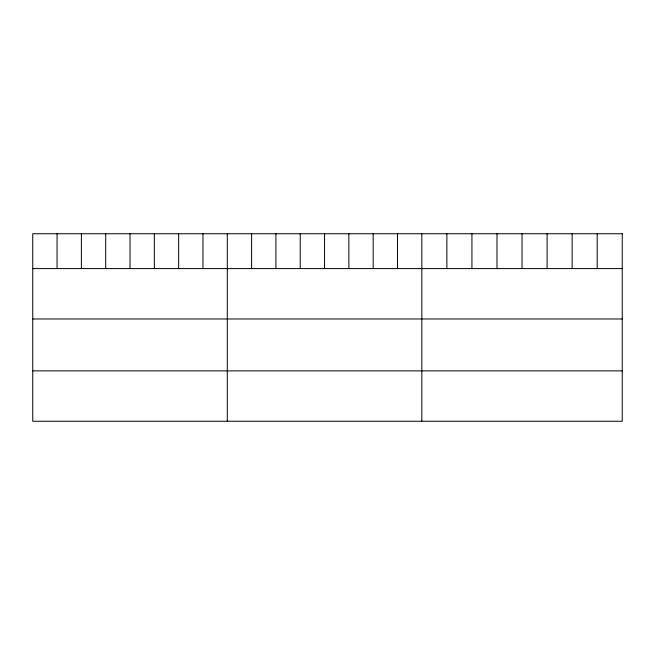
<?xml version="1.0" encoding="UTF-8"?>
<svg xmlns="http://www.w3.org/2000/svg" width="655" height="655" viewBox="0 0 655 655"><rect width="100%" height="100%" fill="white"/><g stroke="black" fill="none" stroke-linecap="round" stroke-linejoin="round"><path stroke-width="0.98" d="M32.75 268.591L622.25 268.591M32.75 318.969L622.25 318.969M32.75 370.869L622.25 370.869M597.196 233.753L597.196 268.591M572.142 233.753L572.142 268.591M547.089 233.753L547.089 268.591M522.035 233.753L522.035 268.591M496.981 233.753L496.981 268.591M471.927 233.753L471.927 268.591M446.874 233.753L446.874 268.591M421.82 233.753L421.82 421.247M397.503 233.753L397.503 268.591M373.186 233.753L373.186 268.591M348.869 233.753L348.869 268.591M324.552 233.753L324.552 268.591M300.236 233.753L300.236 268.591M275.919 233.753L275.919 268.591M251.602 233.753L251.602 268.591M227.285 233.753L227.285 421.247M202.968 233.753L202.968 268.591M178.651 233.753L178.651 268.591M154.334 233.753L154.334 268.591M130.018 233.753L130.018 268.591M105.701 233.753L105.701 268.591M81.384 233.753L81.384 268.591M57.067 233.753L57.067 268.591M622.25 233.753L32.75 233.753L32.75 421.247L622.25 421.247L622.25 233.753"/></g></svg>
